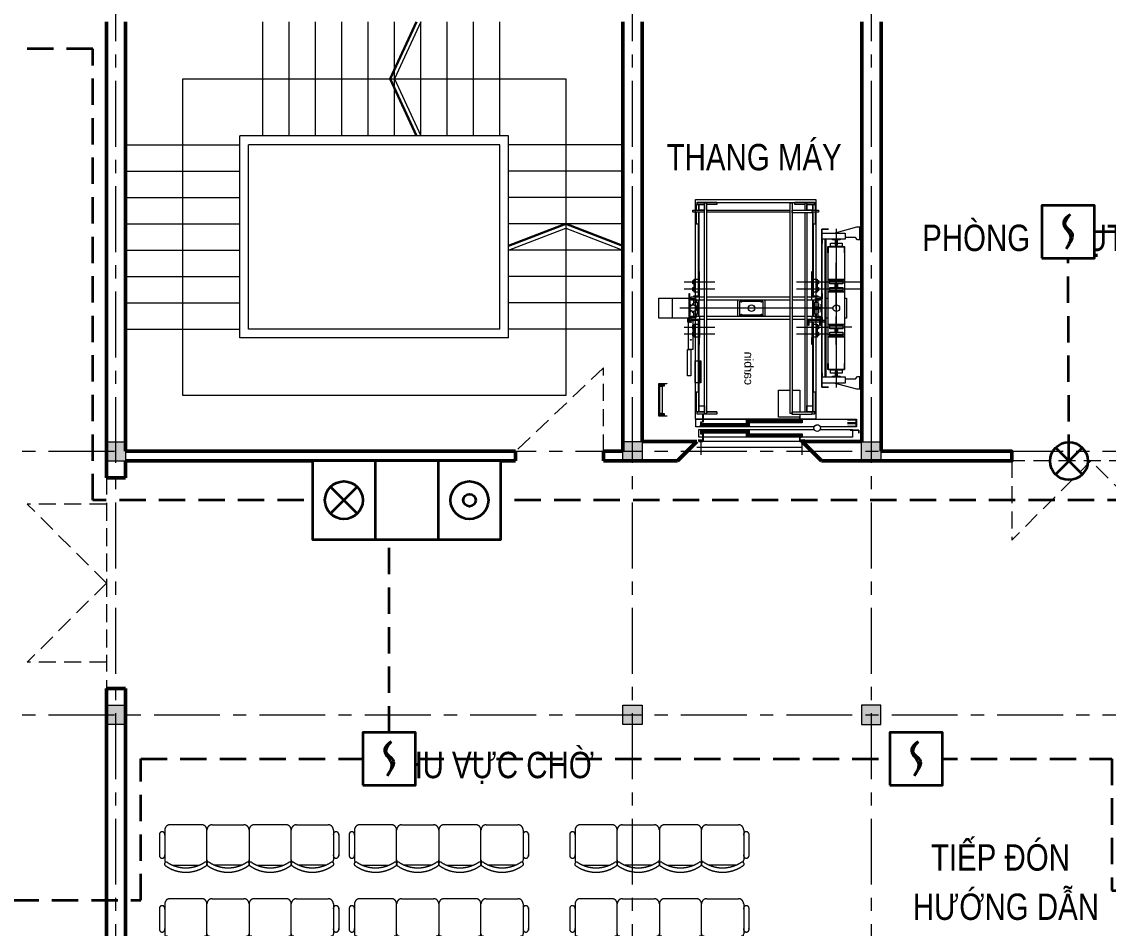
# Model space of a CAD drawing. Header units: millimetres. Extents: x 1109421 to 1726579, y -247837 to 144927.
# Drawn here: x 1147087 to 1159457, y -213396 to -203077 of the extents above; entities that cross this region are included whole.
import ezdxf

# ---------------------------------------------------------------- set-up
doc = ezdxf.new("R2010")
doc.units = ezdxf.units.MM
doc.header["$LTSCALE"] = 600
doc.header["$MEASUREMENT"] = 0
doc.set_wipeout_variables(frame=1)
for name, pattern in [('00_Hidden', [2.4, 1.6, -0.8]), ('CENTER', [2, 1.25, -0.25, 0.25, -0.25]), ('CHU VA GHI CHU - Copy$0$HIDDEN', [0.375, 0.25, -0.125]), ('DASHED', [0.75, 0.5, -0.25])]:
    doc.linetypes.add(name, pattern=pattern)
doc.layers.get('0').update_dxf_attribs({"lineweight": 0})
for name, color, linetype, lineweight in [('cat1', 30, 'Continuous', 50), ('cat2', 22, 'Continuous', 30), ('cot', 40, 'Continuous', 13), ('HATCH-1', 250, 'Continuous', 9), ('hatch1', 136, 'Continuous', 9), ('LC Text2', 7, 'Continuous', 25), ('Noi that', 35, 'Continuous', 9), ('Noi that T2', 159, 'CHU VA GHI CHU - Copy$0$HIDDEN', 9), ('PCCC - BAOCHAY - THIETBI', 6, 'Continuous', 35), ('PCCC-BAO CHAY - DAY', 3, 'DASHED', 35), ('PCCC-BAOCHAY-THIETBI', 6, 'Continuous', 35), ('thay1', 63, 'Continuous', 18), ('truc', 76, 'CENTER', 9)]:
    doc.layers.add(name, color=color, linetype=linetype, lineweight=lineweight)
doc.styles.add('T2', font='VHARIAL.TTF', dxfattribs={"width": 0.8})
doc.styles.add('Than may th7-8 - 110518$0$ARIAL', font='arial.ttf')

# ---------------------------------------------------------------- blocks, each defined once
blk = doc.blocks.new('c330x450')
at = {"layer": 'cot', "ltscale": 2}
h = blk.add_hatch(color=256, dxfattribs=at)
h.dxf.hatch_style = 1
h.paths.add_polyline_path([(897343, 22412), (897563, 22412), (897563, 22632), (897343, 22632)])
blk.add_lwpolyline([(897343, 22412), (897563, 22412), (897563, 22632), (897343, 22632)], close=True, dxfattribs=at)
blk = doc.blocks.new('tm1')
at = {"layer": 'HATCH-1', "color": 250}
for p, q in [((513, 2755), (513, 255)), ((1883, 2755), (513, 2755)), ((530, 2727), (530, 2702)), ((755, 2727), (530, 2727)), ((530, 2727), (530, 2702)), ((755, 2727), (530, 2727)), ((755, 2702), (755, 2727)), ((755, 2702), (755, 2727)), ((1640, 2723), (755, 2723)), ((1640, 2727), (1640, 2702)), ((1865, 2727), (1640, 2727)), ((1640, 2727), (1640, 2702)), ((1865, 2727), (1640, 2727)), ((1865, 2702), (1865, 2727)), ((1865, 2702), (1865, 2727)), ((1883, 255), (1883, 2755)), ((483, 2634), (483, 2614)), ((558, 2634), (483, 2634)), ((483, 2614), (558, 2614)), ((547, 2699), (522, 2699)), ((522, 2699), (522, 2634)), ((547, 2699), (522, 2699)), ((522, 2699), (522, 2634)), ((522, 2614), (522, 2474)), ((522, 2614), (522, 2474)), ((530, 2702), (530, 2699)), ((615, 2702), (530, 2702)), ((530, 2702), (615, 2702)), ((530, 2702), (530, 2699)), ((615, 2702), (530, 2702)), ((530, 2702), (615, 2702)), ((530, 2699), (615, 2699)), ((530, 2699), (615, 2699)), ((550, 2699), (547, 2699)), ((547, 2699), (547, 2634)), ((547, 2634), (547, 2699)), ((550, 2699), (547, 2699)), ((547, 2699), (547, 2634)), ((547, 2634), (547, 2699)), ((547, 2614), (547, 2474)), ((547, 2474), (547, 2614)), ((547, 2614), (547, 2474)), ((547, 2474), (547, 2614)), ((550, 2699), (550, 2634)), ((615, 2699), (550, 2699)), ((550, 2699), (550, 2634)), ((615, 2699), (550, 2699)), ((550, 2634), (550, 2699)), ((550, 2634), (550, 2699)), ((550, 2634), (615, 2634)), ((550, 2634), (615, 2634)), ((550, 2474), (550, 2614)), ((550, 2474), (550, 2614)), ((558, 2634), (558, 2604)), ((785, 2634), (558, 2634)), ((558, 2604), (785, 2604)), ((635, 2720), (615, 2720)), ((615, 2720), (615, 2634)), ((615, 2634), (615, 2699)), ((615, 2634), (615, 2699)), ((615, 2604), (615, 341)), ((635, 2634), (635, 2720)), ((755, 2702), (635, 2702)), ((635, 2702), (755, 2702)), ((755, 2702), (635, 2702)), ((635, 2702), (755, 2702)), ((635, 2699), (755, 2699)), ((635, 2699), (755, 2699)), ((635, 341), (635, 2604)), ((755, 2720), (1640, 2720)), ((755, 2699), (755, 2702)), ((755, 2699), (755, 2702)), ((805, 2720), (785, 2720)), ((785, 2720), (785, 320)), ((785, 2604), (785, 2634)), ((805, 320), (805, 2720)), ((1760, 2634), (805, 2634)), ((805, 2614), (1760, 2614)), ((1640, 2702), (1640, 2699)), ((1760, 2702), (1640, 2702)), ((1640, 2702), (1760, 2702)), ((1640, 2702), (1640, 2699)), ((1760, 2702), (1640, 2702)), ((1640, 2702), (1760, 2702)), ((1640, 2699), (1760, 2699)), ((1640, 2699), (1760, 2699)), ((1780, 2720), (1760, 2720)), ((1760, 2720), (1760, 320)), ((1780, 320), (1780, 2720)), ((1865, 2702), (1780, 2702)), ((1780, 2702), (1865, 2702)), ((1865, 2702), (1780, 2702)), ((1780, 2702), (1865, 2702)), ((1780, 2699), (1780, 2634)), ((1845, 2699), (1780, 2699)), ((1780, 2699), (1865, 2699)), ((1780, 2699), (1780, 2634)), ((1845, 2699), (1780, 2699)), ((1780, 2699), (1865, 2699)), ((1780, 2634), (1845, 2634)), ((1913, 2634), (1780, 2634)), ((1780, 2634), (1845, 2634)), ((1780, 2614), (1913, 2614)), ((1845, 2634), (1845, 2699)), ((1848, 2699), (1845, 2699)), ((1845, 2699), (1845, 2634)), ((1845, 2634), (1845, 2699)), ((1848, 2699), (1845, 2699)), ((1845, 2699), (1845, 2634)), ((1845, 2614), (1845, 2474)), ((1845, 2614), (1845, 2474)), ((1848, 2634), (1848, 2699)), ((1873, 2699), (1848, 2699)), ((1848, 2699), (1848, 2634)), ((1848, 2634), (1848, 2699)), ((1873, 2699), (1848, 2699)), ((1848, 2699), (1848, 2634)), ((1848, 2474), (1848, 2614)), ((1848, 2614), (1848, 2474)), ((1848, 2474), (1848, 2614)), ((1848, 2614), (1848, 2474)), ((1865, 2699), (1865, 2702)), ((1865, 2699), (1865, 2702)), ((1873, 2634), (1873, 2699)), ((1873, 2634), (1873, 2699)), ((1873, 2474), (1873, 2614)), ((1873, 2474), (1873, 2614)), ((1913, 2614), (1913, 2634)), ((522, 2474), (547, 2474)), ((522, 2474), (547, 2474)), ((545, 2474), (545, 1650)), ((547, 2474), (550, 2474)), ((547, 2474), (550, 2474)), ((548, 1650), (548, 2474)), ((1845, 2474), (1848, 2474)), ((1845, 2474), (1848, 2474)), ((1848, 2474), (1848, 1650)), ((1848, 2474), (1873, 2474)), ((1848, 2474), (1873, 2474)), ((1851, 1650), (1851, 2474)), ((8, 2444), (8, 2299)), ((14, 2444), (8, 2444)), ((14, 2299), (14, 2444)), ((49, 2444), (14, 2444)), ((14, 2444), (14, 2299)), ((304, 2372), (49, 2444)), ((446, 2372), (181, 2372)), ((181, 2372), (181, 2307)), ((281, 2423), (281, 617)), ((369, 2419), (369, 2418)), ((447, 2419), (369, 2419)), ((369, 2418), (446, 2418)), ((446, 2418), (446, 1628)), ((446, 2307), (446, 2372)), ((447, 1628), (447, 2419)), ((8, 2299), (14, 2299)), ((14, 2299), (39, 2299)), ((39, 2299), (64, 2324)), ((64, 2324), (181, 2324)), ((181, 2307), (181, 2304)), ((446, 2307), (181, 2307)), ((181, 2304), (443, 2304)), ((214, 2259), (214, 2220)), ((273, 2259), (214, 2259)), ((236, 2304), (236, 2296)), ((325, 2304), (236, 2304)), ((236, 2296), (273, 2296)), ((273, 2261), (256, 2261)), ((256, 2261), (256, 2259)), ((271, 2220), (271, 2249)), ((271, 2249), (273, 2249)), ((273, 2296), (273, 2242)), ((273, 2259), (273, 2261)), ((273, 2242), (289, 2242)), ((286, 2242), (276, 2242)), ((276, 2222), (276, 2242)), ((276, 2237), (286, 2237)), ((286, 2237), (276, 2237)), ((276, 2227), (286, 2227)), ((286, 2242), (286, 2222)), ((289, 2242), (289, 2296)), ((289, 2296), (325, 2296)), ((306, 2261), (289, 2261)), ((289, 2261), (289, 2259)), ((348, 2259), (289, 2259)), ((289, 2249), (291, 2249)), ((291, 2249), (291, 2220)), ((306, 2259), (306, 2261)), ((325, 2296), (325, 2304)), ((348, 2220), (348, 2259)), ((401, 2304), (401, 736)), ((406, 736), (406, 2304)), ((443, 2304), (443, 2257)), ((443, 2257), (446, 2257)), ((446, 2257), (446, 2307)), ((446, 1628), (446, 2257)), ((376, 2220), (186, 2220)), ((186, 2220), (186, 2150)), ((186, 2150), (189, 2150)), ((189, 2217), (373, 2217)), ((189, 2150), (189, 2217)), ((373, 2217), (189, 2217)), ((189, 2217), (189, 1848)), ((214, 2220), (271, 2220)), ((271, 2222), (276, 2222)), ((286, 2222), (291, 2222)), ((291, 2220), (348, 2220)), ((373, 2217), (373, 2150)), ((373, 1848), (373, 2217)), ((373, 2150), (376, 2150)), ((376, 2150), (376, 2220)), ((281, 1955), (281, 2035)), ((281, 1515), (281, 1955)), ((558, 1855), (558, 1935)), ((1838, 1855), (1838, 1935)), ((6, 1815), (383, 1815)), ((6, 1735), (383, 1735)), ((189, 1848), (189, 1842)), ((373, 1848), (189, 1848)), ((189, 1842), (189, 1707)), ((373, 1842), (189, 1842)), ((189, 1842), (373, 1842)), ((211, 1835), (206, 1835)), ((206, 1835), (206, 1795)), ((206, 1795), (211, 1795)), ((211, 1755), (206, 1755)), ((206, 1755), (206, 1715)), ((228, 1835), (211, 1835)), ((211, 1795), (228, 1795)), ((228, 1755), (211, 1755)), ((252, 1835), (228, 1835)), ((228, 1795), (252, 1795)), ((252, 1755), (228, 1755)), ((281, 1835), (252, 1835)), ((252, 1795), (281, 1795)), ((281, 1755), (252, 1755)), ((269, 1837), (268, 1837)), ((268, 1837), (268, 1835)), ((268, 1795), (268, 1755)), ((272, 1837), (269, 1837)), ((276, 1837), (272, 1837)), ((281, 1837), (276, 1837)), ((285, 1837), (281, 1837)), ((309, 1835), (281, 1835)), ((281, 1795), (309, 1795)), ((309, 1755), (281, 1755)), ((290, 1837), (285, 1837)), ((292, 1837), (290, 1837)), ((293, 1837), (292, 1837)), ((293, 1835), (293, 1837)), ((293, 1755), (293, 1795)), ((334, 1835), (309, 1835)), ((309, 1795), (334, 1795)), ((334, 1755), (309, 1755)), ((350, 1835), (334, 1835)), ((334, 1795), (350, 1795)), ((350, 1755), (334, 1755)), ((356, 1835), (350, 1835)), ((350, 1795), (356, 1795)), ((356, 1755), (350, 1755)), ((356, 1795), (356, 1835)), ((356, 1715), (356, 1755)), ((373, 1842), (373, 1848)), ((373, 1707), (373, 1842)), ((383, 1815), (733, 1815)), ((383, 1735), (733, 1735)), ((488, 1835), (483, 1835)), ((483, 1835), (483, 1795)), ((483, 1795), (488, 1795)), ((488, 1755), (483, 1755)), ((483, 1755), (483, 1715)), ((498, 1835), (488, 1835)), ((488, 1795), (498, 1795)), ((498, 1755), (488, 1755)), ((545, 1848), (498, 1848)), ((498, 1848), (498, 1701)), ((558, 1615), (558, 1855)), ((1663, 1815), (2013, 1815)), ((1663, 1735), (2013, 1735)), ((1838, 1615), (1838, 1855)), ((1898, 1848), (1851, 1848)), ((1898, 1701), (1898, 1848)), ((1907, 1835), (1898, 1835)), ((1898, 1795), (1907, 1795)), ((1907, 1755), (1898, 1755)), ((1913, 1835), (1907, 1835)), ((1907, 1795), (1913, 1795)), ((1913, 1755), (1907, 1755)), ((1913, 1795), (1913, 1835)), ((1913, 1715), (1913, 1755)), ((189, 1634), (166, 1634)), ((166, 1634), (166, 1405)), ((189, 1707), (189, 1701)), ((373, 1707), (189, 1707)), ((189, 1707), (373, 1707)), ((189, 1701), (189, 1338)), ((189, 1701), (373, 1701)), ((206, 1715), (211, 1715)), ((211, 1715), (228, 1715)), ((228, 1715), (252, 1715)), ((252, 1715), (281, 1715)), ((268, 1715), (268, 1712)), ((268, 1712), (269, 1712)), ((269, 1712), (272, 1712)), ((272, 1712), (276, 1712)), ((276, 1712), (281, 1712)), ((281, 1715), (309, 1715)), ((281, 1712), (285, 1712)), ((285, 1712), (290, 1712)), ((290, 1712), (292, 1712)), ((292, 1712), (293, 1712)), ((293, 1712), (293, 1715)), ((309, 1715), (334, 1715)), ((334, 1715), (350, 1715)), ((350, 1715), (356, 1715)), ((373, 1701), (373, 1707)), ((373, 1338), (373, 1701)), ((395, 1634), (373, 1634)), ((395, 1405), (395, 1634)), ((441, 1685), (441, 1624)), ((445, 1685), (441, 1685)), ((441, 1624), (512, 1624)), ((445, 1628), (445, 1685)), ((516, 1628), (445, 1628)), ((446, 1415), (446, 1624)), ((446, 1624), (446, 1564)), ((447, 1564), (447, 1624)), ((463, 1650), (463, 1610)), ((615, 1650), (463, 1650)), ((463, 1610), (615, 1610)), ((483, 1715), (488, 1715)), ((488, 1715), (498, 1715)), ((545, 1660), (493, 1660)), ((493, 1660), (493, 1650)), ((493, 1610), (493, 1587)), ((498, 1701), (545, 1701)), ((512, 1624), (512, 1587)), ((516, 1587), (516, 1628)), ((523, 1610), (523, 1587)), ((545, 1610), (545, 1430)), ((548, 1430), (548, 1610)), ((785, 1650), (635, 1650)), ((635, 1610), (785, 1610)), ((1760, 1650), (805, 1650)), ((805, 1610), (1760, 1610)), ((1094, 1610), (1094, 1430)), ((1402, 1430), (1402, 1610)), ((1933, 1650), (1780, 1650)), ((1780, 1610), (1933, 1610)), ((1848, 1610), (1848, 1430)), ((1851, 1701), (1898, 1701)), ((1903, 1660), (1851, 1660)), ((1851, 1430), (1851, 1610)), ((1873, 1587), (1873, 1610)), ((1951, 1628), (1880, 1628)), ((1880, 1628), (1880, 1587)), ((1884, 1624), (1955, 1624)), ((1884, 1587), (1884, 1624)), ((1898, 1715), (1907, 1715)), ((1903, 1650), (1903, 1660)), ((1903, 1587), (1903, 1610)), ((1907, 1715), (1913, 1715)), ((1933, 1610), (1933, 1650)), ((1951, 1632), (1950, 1632)), ((1950, 1632), (1950, 1628)), ((1950, 1624), (1950, 1415)), ((1955, 1685), (1951, 1685)), ((1951, 1685), (1951, 1628)), ((1955, 1624), (1955, 1685)), ((1956, 1632), (1955, 1632)), ((2146, 1632), (1956, 1632)), ((1956, 1632), (1956, 1407)), ((1956, 1407), (1956, 1632)), ((2300, 1632), (2146, 1632)), ((2146, 1407), (2146, 1632)), ((2300, 1407), (2300, 1632)), ((246, 1534), (243, 1520)), ((243, 1520), (246, 1506)), ((254, 1547), (246, 1534)), ((246, 1506), (254, 1493)), ((266, 1555), (254, 1547)), ((254, 1493), (266, 1485)), ((281, 1557), (266, 1555)), ((266, 1485), (281, 1482)), ((295, 1555), (281, 1557)), ((281, 1482), (295, 1485)), ((307, 1547), (295, 1555)), ((295, 1485), (307, 1493)), ((315, 1534), (307, 1547)), ((307, 1493), (315, 1506)), ((318, 1520), (315, 1534)), ((315, 1506), (318, 1520)), ((327, 1520), (2061, 1520)), ((446, 1564), (447, 1564)), ((454, 1564), (446, 1564)), ((446, 1564), (446, 1475)), ((454, 1528), (454, 1564)), ((483, 1528), (454, 1528)), ((454, 1512), (483, 1512)), ((454, 1475), (454, 1512)), ((490, 1572), (483, 1572)), ((483, 1572), (483, 1467)), ((490, 1587), (490, 1453)), ((529, 1587), (490, 1587)), ((500, 1510), (500, 1530)), ((500, 1530), (529, 1530)), ((529, 1510), (500, 1510)), ((508, 1528), (528, 1528)), ((508, 1512), (508, 1528)), ((528, 1512), (508, 1512)), ((512, 1528), (512, 1512)), ((516, 1512), (516, 1528)), ((523, 1528), (523, 1512)), ((528, 1528), (528, 1530)), ((528, 1510), (528, 1512)), ((529, 1530), (529, 1587)), ((529, 1453), (529, 1510)), ((1118, 1600), (1118, 1440)), ((1378, 1600), (1118, 1600)), ((1131, 1592), (1130, 1591)), ((1130, 1591), (1130, 1590)), ((1130, 1590), (1130, 1589)), ((1130, 1589), (1131, 1588)), ((1132, 1592), (1131, 1592)), ((1131, 1588), (1132, 1588)), ((1133, 1592), (1132, 1592)), ((1132, 1588), (1133, 1587)), ((1134, 1592), (1133, 1592)), ((1133, 1587), (1134, 1588)), ((1135, 1591), (1134, 1592)), ((1134, 1592), (1134, 1592)), ((1134, 1588), (1135, 1589)), ((1134, 1588), (1134, 1588)), ((1135, 1590), (1135, 1591)), ((1135, 1589), (1135, 1590)), ((1213, 1534), (1210, 1520)), ((1210, 1520), (1213, 1506)), ((1221, 1547), (1213, 1534)), ((1213, 1506), (1221, 1493)), ((1233, 1555), (1221, 1547)), ((1221, 1493), (1233, 1485)), ((1248, 1557), (1233, 1555)), ((1233, 1485), (1248, 1482)), ((1262, 1555), (1248, 1557)), ((1248, 1482), (1262, 1485)), ((1274, 1547), (1262, 1555)), ((1262, 1485), (1274, 1493)), ((1282, 1534), (1274, 1547)), ((1274, 1493), (1282, 1506)), ((1285, 1520), (1282, 1534)), ((1282, 1506), (1285, 1520)), ((1361, 1592), (1360, 1591)), ((1360, 1591), (1360, 1590)), ((1360, 1590), (1360, 1589)), ((1360, 1589), (1361, 1588)), ((1362, 1592), (1361, 1592)), ((1361, 1588), (1362, 1588)), ((1363, 1592), (1362, 1592)), ((1362, 1588), (1363, 1587)), ((1364, 1592), (1363, 1592)), ((1363, 1587), (1364, 1588)), ((1365, 1591), (1364, 1592)), ((1364, 1592), (1364, 1592)), ((1364, 1588), (1365, 1589)), ((1364, 1588), (1364, 1588)), ((1365, 1590), (1365, 1591)), ((1365, 1589), (1365, 1590)), ((1378, 1440), (1378, 1600)), ((1866, 1587), (1866, 1530)), ((1905, 1587), (1866, 1587)), ((1866, 1530), (1874, 1530)), ((1866, 1510), (1866, 1453)), ((1874, 1510), (1866, 1510)), ((1868, 1530), (1868, 1528)), ((1868, 1528), (1874, 1528)), ((1874, 1512), (1868, 1512)), ((1868, 1512), (1868, 1510)), ((1875, 1534), (1872, 1520)), ((1872, 1520), (1875, 1506)), ((1873, 1523), (1873, 1528)), ((1873, 1512), (1873, 1517)), ((1883, 1547), (1875, 1534)), ((1875, 1506), (1883, 1493)), ((1895, 1555), (1883, 1547)), ((1883, 1493), (1895, 1485)), ((1910, 1557), (1895, 1555)), ((1895, 1485), (1910, 1482)), ((1905, 1557), (1905, 1587)), ((1913, 1572), (1905, 1572)), ((1924, 1555), (1910, 1557)), ((1910, 1482), (1924, 1485)), ((1913, 1557), (1913, 1572)), ((1936, 1547), (1924, 1555)), ((1924, 1485), (1936, 1493)), ((1944, 1534), (1936, 1547)), ((1936, 1493), (1944, 1506)), ((1950, 1564), (1942, 1564)), ((1942, 1564), (1942, 1538)), ((1942, 1502), (1942, 1475)), ((1947, 1520), (1944, 1534)), ((1944, 1506), (1947, 1520)), ((1950, 1475), (1950, 1564)), ((166, 1405), (189, 1405)), ((281, 1185), (281, 1425)), ((373, 1405), (395, 1405)), ((418, 1382), (418, 1381)), ((441, 1382), (418, 1382)), ((418, 1381), (418, 1379)), ((418, 1379), (418, 1376)), ((418, 1376), (418, 1372)), ((418, 1372), (418, 1368)), ((418, 1368), (418, 1365)), ((418, 1365), (418, 1363)), ((418, 1363), (418, 1362)), ((418, 1362), (441, 1362)), ((441, 1415), (441, 1355)), ((512, 1415), (441, 1415)), ((445, 1355), (445, 1411)), ((445, 1411), (516, 1411)), ((463, 1382), (445, 1382)), ((445, 1362), (463, 1362)), ((447, 1475), (446, 1475)), ((446, 1475), (446, 1415)), ((446, 1475), (454, 1475)), ((446, 1382), (446, 1411)), ((446, 1411), (446, 1382)), ((446, 783), (446, 1362)), ((446, 1362), (446, 622)), ((447, 1415), (447, 1475)), ((447, 1382), (447, 1411)), ((447, 621), (447, 1362)), ((463, 1430), (463, 1390)), ((615, 1430), (463, 1430)), ((463, 1390), (615, 1390)), ((463, 1390), (463, 1324)), ((468, 1324), (468, 1390)), ((593, 1382), (468, 1382)), ((468, 1362), (593, 1362)), ((483, 1467), (490, 1467)), ((490, 1453), (529, 1453)), ((493, 1453), (493, 1430)), ((493, 1390), (493, 1382)), ((512, 1453), (512, 1415)), ((516, 1411), (516, 1453)), ((523, 1453), (523, 1430)), ((545, 1390), (545, 1382)), ((545, 1362), (545, 566)), ((548, 1382), (548, 1390)), ((548, 566), (548, 1362)), ((558, 1425), (558, 1185)), ((593, 1390), (593, 1324)), ((598, 1324), (598, 1390)), ((785, 1430), (635, 1430)), ((635, 1390), (785, 1390)), ((1760, 1430), (805, 1430)), ((805, 1390), (1760, 1390)), ((1378, 1440), (1118, 1440)), ((1118, 1440), (1118, 1430)), ((1118, 1440), (1378, 1440)), ((1131, 1452), (1130, 1451)), ((1130, 1451), (1130, 1450)), ((1130, 1450), (1130, 1449)), ((1130, 1449), (1131, 1448)), ((1132, 1452), (1131, 1452)), ((1131, 1448), (1132, 1448)), ((1133, 1452), (1132, 1452)), ((1132, 1448), (1133, 1447)), ((1134, 1452), (1133, 1452)), ((1133, 1447), (1134, 1448)), ((1135, 1451), (1134, 1452)), ((1134, 1452), (1134, 1452)), ((1134, 1448), (1135, 1449)), ((1134, 1448), (1134, 1448)), ((1135, 1450), (1135, 1451)), ((1135, 1449), (1135, 1450)), ((1361, 1452), (1360, 1451)), ((1360, 1451), (1360, 1450)), ((1360, 1450), (1360, 1449)), ((1360, 1449), (1361, 1448)), ((1362, 1452), (1361, 1452)), ((1361, 1448), (1362, 1448)), ((1363, 1452), (1362, 1452)), ((1362, 1448), (1363, 1447)), ((1364, 1452), (1363, 1452)), ((1363, 1447), (1364, 1448)), ((1365, 1451), (1364, 1452)), ((1364, 1452), (1364, 1452)), ((1364, 1448), (1365, 1449)), ((1364, 1448), (1364, 1448)), ((1365, 1450), (1365, 1451)), ((1365, 1449), (1365, 1450)), ((1378, 1430), (1378, 1440)), ((1933, 1430), (1780, 1430)), ((1780, 1390), (1933, 1390)), ((1838, 1425), (1838, 1185)), ((1848, 1390), (1848, 566)), ((1851, 566), (1851, 1390)), ((1851, 1380), (1903, 1380)), ((1866, 1453), (1905, 1453)), ((1873, 1430), (1873, 1453)), ((1880, 1453), (1880, 1411)), ((1880, 1411), (1951, 1411)), ((1884, 1415), (1884, 1453)), ((1955, 1415), (1884, 1415)), ((1903, 1430), (1903, 1453)), ((1903, 1380), (1903, 1390)), ((1905, 1453), (1905, 1483)), ((1905, 1467), (1913, 1467)), ((1913, 1467), (1913, 1483)), ((1951, 1380), (1913, 1380)), ((1913, 1380), (1913, 1050)), ((1933, 1390), (1933, 1430)), ((1935, 1363), (1934, 1362)), ((1934, 1362), (1934, 1360)), ((1936, 1364), (1935, 1363)), ((1938, 1364), (1936, 1364)), ((1939, 1364), (1938, 1364)), ((1940, 1363), (1939, 1364)), ((1941, 1362), (1940, 1363)), ((1942, 1360), (1941, 1362)), ((1942, 1475), (1950, 1475)), ((1950, 1411), (1950, 1407)), ((1950, 1407), (1951, 1407)), ((1950, 1407), (1950, 1390)), ((1950, 1390), (1951, 1390)), ((1951, 1390), (1950, 1390)), ((1950, 1390), (1950, 1380)), ((1951, 1411), (1951, 1355)), ((1955, 1355), (1955, 1415)), ((1955, 1407), (1956, 1407)), ((1955, 1390), (1970, 1390)), ((1970, 1390), (1955, 1390)), ((1963, 1380), (1955, 1380)), ((1956, 1407), (2146, 1407)), ((1963, 1050), (1963, 1380)), ((1970, 1390), (1970, 1407)), ((1970, 1360), (1970, 1390)), ((2146, 1407), (2300, 1407)), ((106, 1305), (383, 1305)), ((373, 1338), (189, 1338)), ((189, 1338), (189, 1332)), ((189, 1332), (373, 1332)), ((373, 1332), (189, 1332)), ((189, 1332), (189, 1197)), ((211, 1325), (206, 1325)), ((206, 1325), (206, 1285)), ((206, 1285), (211, 1285)), ((211, 1245), (206, 1245)), ((206, 1245), (206, 1205)), ((228, 1325), (211, 1325)), ((211, 1285), (228, 1285)), ((228, 1245), (211, 1245)), ((252, 1325), (228, 1325)), ((228, 1285), (252, 1285)), ((252, 1245), (228, 1245)), ((281, 1325), (252, 1325)), ((252, 1285), (281, 1285)), ((281, 1245), (252, 1245)), ((269, 1330), (268, 1330)), ((268, 1330), (268, 1327)), ((269, 1327), (268, 1327)), ((268, 1327), (268, 1325)), ((268, 1285), (268, 1245)), ((272, 1330), (269, 1330)), ((271, 1327), (269, 1327)), ((276, 1327), (271, 1327)), ((276, 1330), (272, 1330)), ((281, 1330), (276, 1330)), ((281, 1327), (276, 1327)), ((285, 1330), (281, 1330)), ((286, 1327), (281, 1327)), ((309, 1325), (281, 1325)), ((281, 1285), (309, 1285)), ((309, 1245), (281, 1245)), ((290, 1330), (285, 1330)), ((290, 1327), (286, 1327)), ((292, 1330), (290, 1330)), ((293, 1327), (290, 1327)), ((293, 1330), (292, 1330)), ((293, 1327), (293, 1330)), ((294, 1327), (293, 1327)), ((294, 1325), (294, 1327)), ((294, 1245), (294, 1285)), ((334, 1325), (309, 1325)), ((309, 1285), (334, 1285)), ((334, 1245), (309, 1245)), ((350, 1325), (334, 1325)), ((334, 1285), (350, 1285)), ((350, 1245), (334, 1245)), ((356, 1325), (350, 1325)), ((350, 1285), (356, 1285)), ((356, 1245), (350, 1245)), ((356, 1285), (356, 1325)), ((356, 1205), (356, 1245)), ((373, 1332), (373, 1338)), ((373, 1197), (373, 1332)), ((733, 1305), (383, 1305)), ((441, 1355), (445, 1355)), ((463, 1324), (468, 1324)), ((488, 1325), (483, 1325)), ((483, 1325), (483, 1285)), ((483, 1285), (488, 1285)), ((488, 1245), (483, 1245)), ((483, 1245), (483, 1205)), ((498, 1325), (488, 1325)), ((488, 1285), (498, 1285)), ((498, 1245), (488, 1245)), ((545, 1338), (498, 1338)), ((498, 1338), (498, 1191)), ((593, 1324), (598, 1324)), ((2013, 1305), (1663, 1305)), ((1898, 1338), (1851, 1338)), ((1898, 1191), (1898, 1338)), ((1907, 1325), (1898, 1325)), ((1898, 1285), (1907, 1285)), ((1907, 1245), (1898, 1245)), ((1913, 1325), (1907, 1325)), ((1907, 1285), (1913, 1285)), ((1913, 1245), (1907, 1245)), ((1913, 1285), (1913, 1325)), ((1913, 1205), (1913, 1245)), ((1934, 1360), (1934, 1358)), ((1934, 1358), (1935, 1357)), ((1935, 1357), (1936, 1356)), ((1936, 1356), (1938, 1356)), ((1938, 1356), (1939, 1356)), ((1939, 1356), (1940, 1357)), ((1940, 1357), (1941, 1358)), ((1941, 1358), (1942, 1360)), ((1951, 1355), (1955, 1355)), ((1963, 1360), (1970, 1360)), ((381, 1225), (181, 1225)), ((189, 1197), (373, 1197)), ((373, 1197), (189, 1197)), ((189, 1197), (189, 1191)), ((189, 1191), (189, 823)), ((189, 1191), (373, 1191)), ((206, 1205), (211, 1205)), ((211, 1205), (228, 1205)), ((228, 1205), (252, 1205)), ((252, 1205), (281, 1205)), ((268, 1205), (268, 1202)), ((268, 1202), (269, 1202)), ((269, 1202), (271, 1202)), ((271, 1202), (276, 1202)), ((276, 1202), (281, 1202)), ((281, 1205), (309, 1205)), ((281, 1202), (286, 1202)), ((281, 1105), (281, 1185)), ((286, 1202), (290, 1202)), ((290, 1202), (293, 1202)), ((293, 1202), (294, 1202)), ((294, 1202), (294, 1205)), ((309, 1205), (334, 1205)), ((334, 1205), (350, 1205)), ((350, 1205), (356, 1205)), ((373, 1191), (373, 1197)), ((373, 823), (373, 1191)), ((383, 1225), (733, 1225)), ((483, 1205), (488, 1205)), ((488, 1205), (498, 1205)), ((498, 1191), (545, 1191)), ((558, 1105), (558, 1185)), ((1663, 1225), (2013, 1225)), ((1838, 1105), (1838, 1185)), ((1851, 1191), (1898, 1191)), ((1898, 1205), (1907, 1205)), ((1907, 1205), (1913, 1205)), ((1935, 1163), (1934, 1162)), ((1934, 1162), (1934, 1160)), ((1934, 1160), (1934, 1158)), ((1934, 1158), (1935, 1157)), ((1936, 1164), (1935, 1163)), ((1935, 1157), (1936, 1156)), ((1938, 1164), (1936, 1164)), ((1936, 1156), (1938, 1156)), ((1939, 1164), (1938, 1164)), ((1938, 1156), (1939, 1156)), ((1940, 1163), (1939, 1164)), ((1939, 1156), (1940, 1157)), ((1941, 1162), (1940, 1163)), ((1940, 1157), (1941, 1158)), ((1942, 1160), (1941, 1162)), ((1941, 1158), (1942, 1160)), ((1913, 1050), (1963, 1050)), ((1975, 1048), (1939, 1048)), ((1939, 1048), (1939, 748)), ((1975, 748), (1975, 1048)), ((186, 890), (186, 820)), ((189, 890), (186, 890)), ((189, 823), (189, 890)), ((373, 890), (373, 823)), ((376, 890), (373, 890)), ((376, 820), (376, 890)), ((1848, 920), (1823, 920)), ((1823, 920), (1823, 670)), ((1848, 920), (1823, 920)), ((1823, 920), (1823, 670)), ((1826, 917), (1848, 917)), ((1826, 673), (1826, 917)), ((1848, 917), (1848, 920)), ((1888, 920), (1851, 920)), ((1888, 670), (1888, 920)), ((186, 820), (376, 820)), ((373, 823), (189, 823)), ((189, 823), (373, 823)), ((271, 819), (214, 819)), ((214, 819), (214, 780)), ((214, 780), (273, 780)), ((273, 744), (236, 744)), ((236, 744), (236, 736)), ((256, 780), (256, 779)), ((256, 779), (273, 779)), ((271, 790), (271, 819)), ((276, 818), (271, 818)), ((273, 790), (271, 790)), ((289, 798), (273, 798)), ((273, 798), (273, 744)), ((273, 779), (273, 780)), ((276, 798), (276, 818)), ((286, 813), (276, 813)), ((286, 803), (276, 803)), ((276, 803), (286, 803)), ((276, 798), (286, 798)), ((286, 818), (286, 798)), ((291, 818), (286, 818)), ((289, 744), (289, 798)), ((291, 790), (289, 790)), ((289, 780), (348, 780)), ((289, 780), (289, 779)), ((289, 779), (306, 779)), ((325, 744), (289, 744)), ((348, 819), (291, 819)), ((291, 819), (291, 790)), ((306, 779), (306, 780)), ((325, 736), (325, 744)), ((348, 780), (348, 819)), ((446, 783), (443, 783)), ((443, 783), (443, 736)), ((446, 733), (446, 783)), ((1939, 748), (1975, 748)), ((8, 741), (8, 596)), ((14, 741), (8, 741)), ((14, 596), (14, 741)), ((39, 741), (14, 741)), ((14, 741), (14, 596)), ((64, 716), (39, 741)), ((49, 596), (304, 667)), ((181, 716), (64, 716)), ((443, 736), (181, 736)), ((181, 736), (181, 733)), ((181, 733), (181, 667)), ((181, 733), (446, 733)), ((181, 667), (446, 667)), ((236, 736), (325, 736)), ((446, 622), (369, 622)), ((369, 622), (369, 621)), ((369, 621), (447, 621)), ((446, 667), (446, 733)), ((1823, 670), (1848, 670)), ((1823, 670), (1848, 670)), ((1848, 673), (1826, 673)), ((1848, 670), (1848, 673)), ((1851, 670), (1888, 670)), ((2210, 661), (2210, 658)), ((2300, 661), (2210, 661)), ((2210, 658), (2297, 658)), ((2295, 652), (2240, 652)), ((2240, 652), (2240, 632)), ((2240, 632), (2295, 632)), ((2290, 632), (2264, 632)), ((2264, 632), (2264, 322)), ((2290, 322), (2290, 632)), ((2295, 632), (2295, 652)), ((2297, 658), (2297, 295)), ((2300, 292), (2300, 661)), ((8, 596), (14, 596)), ((14, 596), (49, 596)), ((547, 566), (522, 566)), ((522, 566), (522, 341)), ((550, 566), (547, 566)), ((547, 566), (547, 341)), ((547, 341), (547, 566)), ((550, 341), (550, 566)), ((785, 586), (695, 586)), ((695, 586), (695, 341)), ((940, 586), (805, 586)), ((940, 280), (940, 586)), ((1848, 566), (1845, 566)), ((1845, 566), (1845, 341)), ((1848, 341), (1848, 566)), ((1873, 566), (1848, 566)), ((1848, 566), (1848, 341)), ((1873, 341), (1873, 566)), ((550, 406), (550, 341)), ((615, 406), (550, 406)), ((615, 341), (615, 406)), ((1780, 406), (1780, 341)), ((1845, 406), (1780, 406)), ((1845, 341), (1845, 406)), ((676, 255), (52, 255)), ((52, 255), (52, 170)), ((152, 250), (52, 250)), ((52, 250), (52, 213)), ((53, 249), (152, 249)), ((53, 214), (53, 249)), ((152, 249), (152, 250)), ((513, 255), (1883, 255)), ((522, 341), (547, 341)), ((558, 341), (530, 341)), ((530, 341), (530, 338)), ((530, 338), (558, 338)), ((558, 338), (530, 338)), ((530, 338), (530, 313)), ((530, 313), (558, 313)), ((547, 341), (550, 341)), ((550, 341), (615, 341)), ((558, 341), (558, 311)), ((785, 341), (558, 341)), ((558, 311), (785, 311)), ((1305, 250), (668, 250)), ((668, 250), (668, 213)), ((695, 255), (676, 255)), ((676, 255), (676, 252)), ((676, 252), (698, 252)), ((695, 311), (695, 255)), ((695, 311), (695, 280)), ((695, 280), (940, 280)), ((698, 252), (698, 280)), ((698, 253), (1798, 253)), ((785, 311), (785, 341)), ((785, 320), (805, 320)), ((1305, 213), (1305, 250)), ((1760, 341), (1640, 341)), ((1640, 341), (1640, 338)), ((1640, 338), (1760, 338)), ((1760, 338), (1640, 338)), ((1640, 338), (1640, 313)), ((1640, 313), (1865, 313)), ((1760, 320), (1780, 320)), ((1780, 341), (1845, 341)), ((1865, 341), (1780, 341)), ((1780, 338), (1865, 338)), ((1865, 338), (1780, 338)), ((1798, 313), (1798, 222)), ((1801, 225), (1801, 313)), ((1881, 255), (1801, 255)), ((1845, 341), (1848, 341)), ((1848, 341), (1873, 341)), ((1865, 338), (1865, 341)), ((1865, 313), (1865, 338)), ((1881, 170), (1881, 255)), ((2210, 295), (2210, 292)), ((2297, 295), (2210, 295)), ((2210, 292), (2300, 292)), ((2295, 322), (2240, 322)), ((2240, 322), (2240, 302)), ((2240, 302), (2295, 302)), ((2264, 322), (2290, 322)), ((2295, 302), (2295, 322)), ((123, 132), (23, 132)), ((23, 132), (23, 95)), ((24, 131), (123, 131)), ((24, 96), (24, 131)), ((52, 213), (152, 213)), ((152, 208), (52, 208)), ((52, 208), (52, 171)), ((52, 171), (152, 171)), ((52, 170), (463, 170)), ((152, 214), (53, 214)), ((53, 207), (152, 207)), ((53, 172), (53, 207)), ((152, 172), (53, 172)), ((463, 140), (98, 140)), ((98, 140), (98, 50)), ((123, 131), (123, 132)), ((152, 213), (152, 214)), ((152, 207), (152, 208)), ((152, 171), (152, 172)), ((463, 169), (460, 155)), ((460, 155), (463, 141)), ((471, 182), (463, 169)), ((463, 141), (471, 128)), ((483, 190), (471, 182)), ((471, 128), (483, 120)), ((498, 192), (483, 190)), ((512, 190), (498, 192)), ((524, 182), (512, 190)), ((512, 120), (524, 128)), ((532, 169), (524, 182)), ((524, 128), (532, 141)), ((532, 170), (1881, 170)), ((535, 155), (532, 169)), ((532, 141), (535, 155)), ((1848, 140), (532, 140)), ((668, 241), (1305, 241)), ((668, 231), (1305, 231)), ((668, 222), (1305, 222)), ((668, 213), (1305, 213)), ((1813, 208), (1275, 208)), ((1275, 208), (1275, 171)), ((1275, 199), (1813, 199)), ((1275, 189), (1813, 189)), ((1275, 180), (1813, 180)), ((1275, 171), (1813, 171)), ((1813, 132), (1275, 132)), ((1275, 132), (1275, 95)), ((1798, 222), (1820, 222)), ((1823, 225), (1801, 225)), ((1813, 171), (1813, 208)), ((1813, 95), (1813, 132)), ((1820, 222), (1820, 172)), ((1820, 172), (1841, 172)), ((1838, 138), (1820, 138)), ((1820, 138), (1820, 88)), ((1823, 175), (1823, 225)), ((1841, 175), (1823, 175)), ((1823, 135), (1838, 135)), ((1823, 85), (1823, 135)), ((1838, 135), (1838, 138)), ((1841, 172), (1841, 175)), ((1848, 50), (1848, 140)), ((98, 50), (1798, 50)), ((483, 120), (498, 117)), ((498, 117), (512, 120)), ((651, 25), (648, 25)), ((648, 25), (648, 0)), ((651, 3), (651, 25)), ((695, 17), (651, 17)), ((651, 17), (695, 17)), ((695, 17), (651, 17)), ((695, 3), (651, 3)), ((1305, 90), (668, 90)), ((668, 90), (668, 53)), ((668, 81), (1305, 81)), ((668, 71), (1305, 71)), ((668, 62), (1305, 62)), ((668, 53), (1305, 53)), ((698, 50), (678, 50)), ((678, 50), (678, 47)), ((678, 47), (695, 47)), ((695, 47), (695, 3)), ((698, 50), (698, 0)), ((698, 0), (698, 50)), ((1275, 123), (1813, 123)), ((1275, 113), (1813, 113)), ((1275, 104), (1813, 104)), ((1275, 95), (1813, 95)), ((1305, 53), (1305, 90)), ((1798, 88), (1798, 0)), ((1820, 88), (1798, 88)), ((1798, 0), (1798, 50)), ((1801, 3), (1801, 85)), ((1801, 85), (1823, 85)), ((1801, 50), (1848, 50)), ((1845, 17), (1801, 17)), ((1801, 17), (1845, 17)), ((1845, 17), (1801, 17)), ((1845, 3), (1801, 3)), ((1848, 25), (1845, 25)), ((1845, 25), (1845, 3)), ((1848, 83), (1848, 87)), ((1848, 87), (1848, 87)), ((1848, 83), (1848, 83)), ((1848, 0), (1848, 25)), ((648, 0), (698, 0)), ((673, 0), (673, -149)), ((1868, -63), (673, -63)), ((698, 0), (1798, 0)), ((1798, 0), (1848, 0)), ((1823, 0), (1823, -149))]:
    blk.add_line(p, q, dxfattribs=at)
at = {"layer": 'Noi that T2', "insert": (1329, 834), "char_height": 100, "width": 1705.87, "attachment_point": 8, "rotation": 90, "style": 'Than may th7-8 - 110518$0$ARIAL'}
blk.add_mtext('carbin ', dxfattribs=at)
blk = doc.blocks.new('dfdfdffđ')
at = {"layer": 'Noi that', "linetype": '00_Hidden'}
for p, q in [((954257, -6273), (954257, -6613)), ((954677, -6213), (954317, -6213)), ((954737, -6613), (954737, -6273)), ((954737, -6613), (954737, -6273)), ((954797, -6213), (955157, -6213)), ((955217, -6273), (955217, -6613)), ((955217, -6273), (955217, -6613)), ((955637, -6213), (955277, -6213)), ((955697, -6613), (955697, -6273)), ((955697, -6613), (955697, -6273)), ((955757, -6213), (956117, -6213)), ((956177, -6273), (956177, -6613)), ((954197, -6316), (954197, -6571)), ((956237, -6316), (956237, -6571)), ((954348, -6673), (954646, -6673)), ((955126, -6673), (954828, -6673)), ((955308, -6673), (955606, -6673)), ((956086, -6673), (955788, -6673))]:
    blk.add_line(p, q, dxfattribs=at)
for centre, radius, start, end in [((954227, -6324), 31.2, 343.7398, 196.2602), ((954317, -6273), 60, 90, 180), ((954677, -6273), 60, 0, 90), ((954797, -6273), 60, 90, 180), ((955157, -6273), 60, 0, 90), ((955277, -6273), 60, 90, 180), ((955637, -6273), 60, 0, 90), ((955757, -6273), 60, 90, 180), ((956117, -6273), 60, 0, 90), ((956207, -6324), 31.2, 343.7398, 196.2602), ((954227, -6562), 31.2, 163.7398, 16.2602), ((956207, -6562), 31.2, 163.7398, 16.2602), ((954275, -6660), 21.9, 57.9726, 216.6901), ((954317, -6613), 60, 180, 207.5844), ((954497, -6353), 400, 233.1301, 306.8699), ((954497, -6310), 393, 237.5758, 302.4242), ((954720, -6660), 21.9, 323.3099, 122.0274), ((954677, -6613), 60, 332.4156, 0), ((954755, -6660), 21.9, 57.9726, 216.6901), ((954797, -6613), 60, 180, 207.5844), ((954977, -6353), 400, 233.1301, 306.8699), ((954977, -6310), 393, 237.5758, 302.4242), ((955200, -6660), 21.9, 323.3099, 122.0274), ((955157, -6613), 60, 332.4156, 0), ((955235, -6660), 21.9, 57.9726, 216.6901), ((955277, -6613), 60, 180, 207.5844), ((955457, -6353), 400, 233.1301, 306.8699), ((955457, -6310), 393, 237.5758, 302.4242), ((955680, -6660), 21.9, 323.3099, 122.0274), ((955637, -6613), 60, 332.4156, 0), ((955715, -6660), 21.9, 57.9726, 216.6901), ((955757, -6613), 60, 180, 207.5844), ((955937, -6353), 400, 233.1301, 306.8699), ((955937, -6310), 393, 237.5758, 302.4242), ((956160, -6660), 21.9, 323.3099, 122.0274), ((956117, -6613), 60, 332.4156, 0)]:
    blk.add_arc(centre, radius, start, end, dxfattribs=at)
blk = doc.blocks.new('d1300')
at = {"layer": 'Noi that', "linetype": '00_Hidden', "ltscale": 0.2}
for p, q in [((898202, 20687), (899102, 21587)), ((899102, 20687), (899102, 21587)), ((897802, 20687), (897802, 21087)), ((897802, 21087), (898202, 20687)), ((897802, 20687), (899102, 20687))]:
    blk.add_line(p, q, dxfattribs=at)
blk = doc.blocks.new('A$Ce210b8fe')
at = {"layer": 'cat1'}
for p, q in [((14736.6, 16218.1), (14736.6, 21408.1)), ((14956.6, 16518.1), (14956.6, 21408.1)), ((20616.6, 16518.1), (20616.6, 21408.1)), ((20836.6, 16628.1), (20836.6, 21408.1)), ((23336.6, 16628.1), (23336.6, 21408.1)), ((23556.6, 16518.1), (23556.6, 21408.1)), ((21458.4, 16628.1), (20836.6, 16628.1)), ((21238.4, 16408.1), (21458.4, 16628.1)), ((22878.4, 16408.1), (22658.4, 16628.1)), ((23336.6, 16628.1), (22658.4, 16628.1)), ((19396.6, 16518.1), (14956.6, 16518.1)), ((19396.6, 16518.1), (19396.6, 16408.1)), ((20396.6, 16518.1), (20396.6, 16408.1)), ((20616.6, 16518.1), (20396.6, 16518.1)), ((25046.6, 16518.1), (25046.6, 16408.1)), ((14956.6, 16218.1), (14956.6, 16408.1)), ((19396.6, 16408.1), (14956.6, 16408.1)), ((21238.4, 16408.1), (20396.6, 16408.1)), ((23556.6, 16408.1), (22878.4, 16408.1)), ((23336.6, 16408.1), (23556.6, 16408.1)), ((23336.6, 16408.1), (23556.6, 16408.1)), ((14736.6, 16218.1), (14956.6, 16218.1)), ((14736.6, 13818.1), (14736.6, 9628.1)), ((14736.6, 13818.1), (14956.6, 13818.1)), ((14956.6, 13818.1), (14956.6, 9628.1))]:
    blk.add_line(p, q, dxfattribs=at)
blk.add_lwpolyline([(23556.6, 16518.1), (25046.6, 16518.1), (25046.6, 16408.1), (23556.6, 16408.1)], dxfattribs=at)
at = {"layer": 'cat2'}
for points in [[(18266.6, 21408.1), (17966.6, 20758.1), (18266.6, 20108.1)], [(19316.6, 18858.1), (19966.6, 19108.1), (20616.6, 18858.1)]]:
    blk.add_lwpolyline(points, dxfattribs=at)
at = {"layer": 'hatch1'}
for points in [[(18316.6, 21408.1), (18016.6, 20758.1), (18316.6, 20108.1)], [(19316.6, 18808.1), (19966.6, 19058.1), (20616.6, 18808.1)]]:
    blk.add_lwpolyline(points, dxfattribs=at)
blk.add_lwpolyline([(15606.6, 20758.1), (19966.6, 20758.1), (19966.6, 17155.2), (15606.6, 17155.2)], close=True, dxfattribs=at)
at = {"layer": 'Noi that', "linetype": '00_Hidden', "ltscale": 0.2}
for p, q in [((20396.6, 17468.1), (19396.6, 16518.1)), ((20396.6, 16518.1), (20396.6, 17468.1)), ((14736.6, 16218.1), (14736.6, 13818.1)), ((14736.6, 15918.1), (13836.6, 15918.1)), ((14736.6, 15018.1), (13836.6, 15918.1)), ((14736.6, 15918.1), (14736.6, 14118.1)), ((14736.6, 15018.1), (13836.6, 14118.1)), ((14736.6, 14118.1), (13836.6, 14118.1))]:
    blk.add_line(p, q, dxfattribs=at)
at = {"layer": 'thay1'}
for p, q in [((16516.6, 20108.1), (16516.6, 21408.1)), ((16816.6, 20108.1), (16816.6, 21408.1)), ((17116.6, 20108.1), (17116.6, 21408.1)), ((17416.6, 20108.1), (17416.6, 21408.1)), ((17716.6, 20108.1), (17716.6, 21408.1)), ((18016.6, 20108.1), (18016.6, 21408.1)), ((18316.6, 20108.1), (18316.6, 21408.1)), ((18616.6, 20108.1), (18616.6, 21408.1)), ((18916.6, 20108.1), (18916.6, 21408.1)), ((19216.6, 20108.1), (19216.6, 21408.1)), ((16256.6, 17808.1), (16256.6, 20108.1)), ((19316.6, 20108.1), (16256.6, 20108.1)), ((19316.6, 17808.1), (19316.6, 20108.1)), ((14956.6, 20008.1), (16256.6, 20008.1)), ((19216.6, 20008.1), (16356.6, 20008.1)), ((16356.6, 17908.1), (16356.6, 20008.1)), ((19216.6, 17908.1), (19216.6, 20008.1)), ((20616.6, 20008.1), (19316.6, 20008.1)), ((14956.6, 19708.1), (16256.6, 19708.1)), ((20616.6, 19708.1), (19316.6, 19708.1)), ((14956.6, 19408.1), (16256.6, 19408.1)), ((20616.6, 19408.1), (19316.6, 19408.1)), ((14956.6, 19108.1), (16256.6, 19108.1)), ((20616.6, 19108.1), (19316.6, 19108.1)), ((14956.6, 18808.1), (16256.6, 18808.1)), ((20616.6, 18808.1), (19316.6, 18808.1)), ((14956.6, 18508.1), (16256.6, 18508.1)), ((20616.6, 18508.1), (19316.6, 18508.1)), ((14956.6, 18208.1), (16256.6, 18208.1)), ((20616.6, 18208.1), (19316.6, 18208.1)), ((14956.6, 17908.1), (16256.6, 17908.1)), ((19216.6, 17908.1), (16356.6, 17908.1)), ((20616.6, 17908.1), (19316.6, 17908.1)), ((19316.6, 17808.1), (16256.6, 17808.1))]:
    blk.add_line(p, q, dxfattribs=at)
at = {"layer": 'truc'}
for p, q in [((14846.6, 4385.8), (14846.6, 26962)), ((20726.6, 4385.8), (20726.6, 26962)), ((23446.6, 4385.8), (23446.6, 26962)), ((879.3, 16518.1), (47850, 16518.1)), ((879.3, 13518.1), (47850, 13518.1))]:
    blk.add_line(p, q, dxfattribs=at)
at = {"layer": 'cat1', "xscale": -1, "rotation": 180}
for p in [(-882606.7, 39039.9), (-874006.7, 39039.9), (-882606.7, 36039.9), (-876726.7, 36039.9)]:
    blk.add_blockref('c330x450', p, dxfattribs=at)
at = {"layer": 'cat1', "xscale": -1}
blk.add_blockref('c330x450', (918179.9, -6003.8), dxfattribs=at)
at = {"layer": 'cat1', "rotation": 180}
blk.add_blockref('d1300', (924149, 37095.2), dxfattribs=at)
at = {"layer": 'cat1'}
for name, p in [('c330x450', (-874006.7, -9003.8)), ('dfdfdffđ', (-938855.1, 18480)), ('dfdfdffđ', (-936695, 18480)), ('dfdfdffđ', (-934183.9, 18480)), ('dfdfdffđ', (-938855.1, 17638.7)), ('dfdfdffđ', (-936695, 17638.7)), ('dfdfdffđ', (-934183.9, 17638.7))]:
    blk.add_blockref(name, p, dxfattribs=at)
at = {"layer": 'thay1', "xscale": -1}
blk.add_blockref('tm1', (23328.6, 16628.1), dxfattribs=at)
at = {"layer": 'LC Text2', "style": 'T2', "width": 0.8}
for s, p in [('thang m¸y', (21116.2, 19716.7)), ('phßng  thôt th¸o', (24025.2, 18798.1)), ('khu vùc chê', (17871.4, 12797.4)), ('tiÕp ®ãn', (24124.3, 11745)), ('h\xadíng dÉn', (23919.1, 11184.2))]:
    blk.add_text(s, height=300, dxfattribs=at).set_placement(p)
blk = doc.blocks.new('DAU BAO KHOI')
blk.add_wipeout([(-2, 2), (-2, -2), (2, -2), (2, 2)])
at = {"layer": 'PCCC - BAOCHAY - THIETBI'}
blk.add_lwpolyline([(-2, -2), (2, -2), (2, 2), (-2, 2)], close=True, dxfattribs=at)
for points in [[(0.152, 1.305), (-0.357, 0.733), (-0.18, 0.209), (0.162, -0.292), (-0.152, -1.305)], [(0.152, 1.305), (-0.222, 0.489), (0.268, -0.047), (-0.152, -1.305)]]:
    blk.add_spline(points, degree=3, dxfattribs=at)
blk = doc.blocks.new('den bao chay phong')
at = {"layer": 'PCCC - BAOCHAY - THIETBI'}
for p, q in [((1153511, 58869), (1153816, 58564)), ((1153511, 58564), (1153816, 58869))]:
    blk.add_line(p, q, dxfattribs=at)
blk.add_ellipse((1153663, 58716), major_axis=(152, 152), ratio=1, start_param=5.497787, end_param=11.780972, dxfattribs=at)
blk = doc.blocks.new('TO HOP')
blk.add_wipeout([(0, 3.333), (0, 0), (8, 0), (8, 3.333)])
at = {"layer": 'PCCC - BAOCHAY - THIETBI'}
for p, q in [((2.667, 3.333), (2.667, 0)), ((5.333, 3.333), (5.333, 0)), ((0.765, 2.235), (1.902, 1.098)), ((0.765, 1.098), (1.902, 2.235))]:
    blk.add_line(p, q, dxfattribs=at)
blk.add_lwpolyline([(0, 3.333), (0, 0), (8, 0), (8, 3.333)], close=True, dxfattribs=at)
for centre, radius in [((1.333, 1.667), 0.804), ((6.667, 1.667), 0.804), ((6.667, 1.667), 0.264)]:
    blk.add_circle(centre, radius, dxfattribs=at)

msp = doc.modelspace()

# ---------------------------------------------------------------- linework, layer by layer
at = {"layer": 'PCCC-BAO CHAY - DAY'}
for points in [[(1166047.8, -208524), (1147897.8, -208524), (1147897.8, -203386.1), (1137709.8, -203386.1)], [(1146529.8, -213077.3), (1148441.9, -213077.3), (1148441.9, -211467.3), (1159498.4, -211467.3), (1159498.4, -212967.3), (1172809.4, -212967.3), (1172809.4, -210669.6), (1177099.8, -210669.6), (1177099.8, -205467.3), (1159299.8, -205467.3)], [(1159009.8, -208077.3), (1158999.8, -205767.3)], [(1151269.8, -211167.3), (1151269.8, -208970.7)]]:
    msp.add_lwpolyline(points, dxfattribs=at)

# ---------------------------------------------------------------- next in the draw order: block references
msp.add_blockref('A$Ce210b8fe', (1133313.2, -224485.4), dxfattribs=at)

# ---------------------------------------------------------------- next in the draw order: block references
at = {"layer": 'cat1'}
msp.add_blockref('den bao chay phong', (5346.6, -266793.8), dxfattribs=at)
at = {"layer": 'PCCC-BAOCHAY-THIETBI'}
for name, p, xscale, yscale, zscale in [('DAU BAO KHOI', (1158999.8, -205467.3), 150, 150, 150), ('TO HOP', (1150397.2, -208970.7), 268.0147058824077, 268.0147058824077, 268.0147058824077), ('DAU BAO KHOI', (1151269.8, -211467.3), 150, 150, 150), ('DAU BAO KHOI', (1157269.8, -211467.3), 150, 150, 150)]:
    msp.add_blockref(name, p, dxfattribs=dict(at, xscale=xscale, yscale=yscale, zscale=zscale))

doc.saveas('drawing.dxf')
